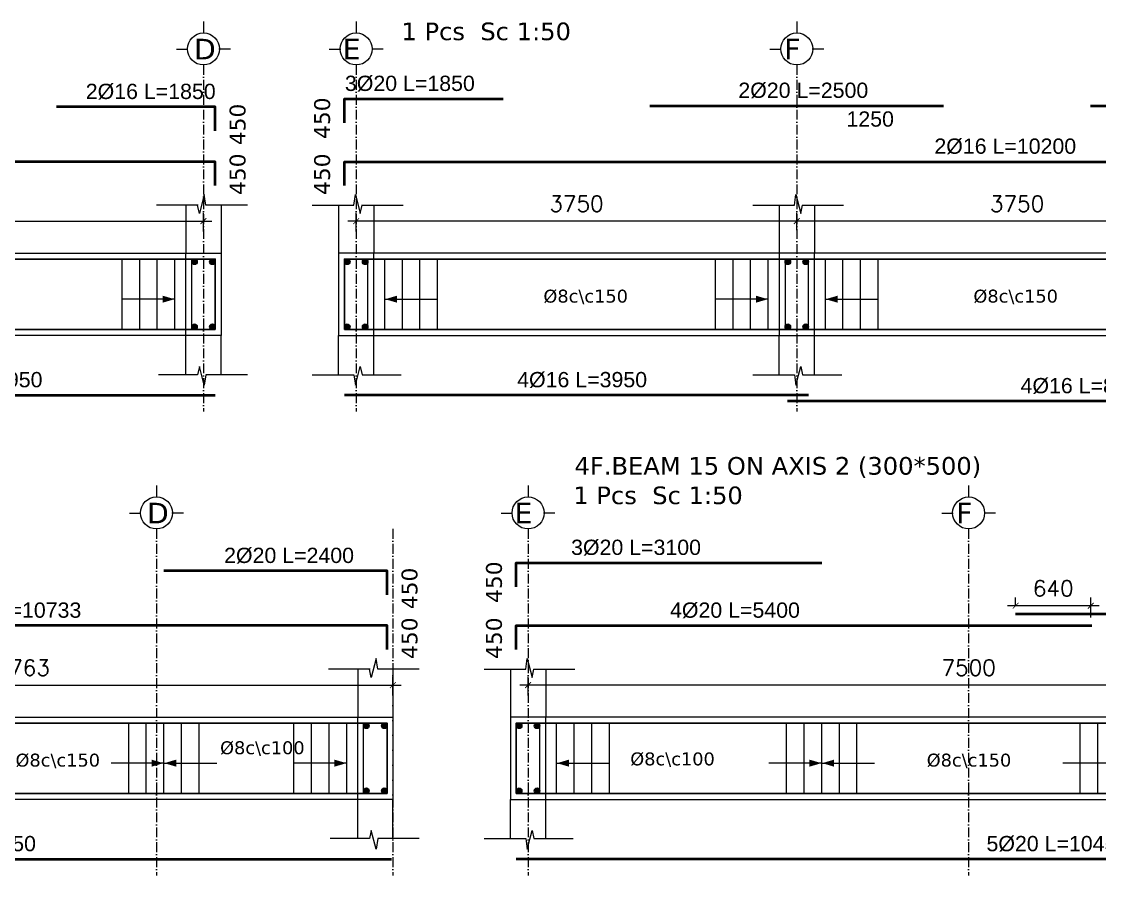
# Model space of a CAD drawing. Header units: inches. Extents: x -17020 to 43805, y -10194 to 123061.
# Drawn here: x 36058 to 36976, y 113095 to 113822 of the extents above; entities that cross this region are included whole.
import ezdxf

# ---------------------------------------------------------------- set-up
doc = ezdxf.new("R2010")
doc.units = ezdxf.units.IN
doc.header["$LTSCALE"] = 0.7
doc.header["$MEASUREMENT"] = 0
doc.linetypes.add('ACAD_ISO10W100', pattern=[18, 12, -3, 0, -3])
doc.layers.get('0').update_dxf_attribs({"lineweight": 13})
doc.layers.get('Defpoints').update_dxf_attribs({"lineweight": 5})
for name, color, linetype, lineweight in [('axis', 254, 'ACAD_ISO10W100', 9), ('BEAM FRAME', 5, 'Continuous', 18), ('COLUMN', 4, 'Continuous', 20), ('elevline', 30, 'Continuous', 20), ('FRAME 070', 5, 'Continuous', 60), ('hatch', 9, 'Continuous', 9), ('renforcment', 141, 'Continuous', 40), ('tex', 3, 'Continuous', 25), ('TEXT', 3, 'Continuous', 25), ('top rein. extension', 50, 'Continuous', 20), ('top renforcment', 7, 'Continuous', 40)]:
    doc.layers.add(name, color=color, linetype=linetype, lineweight=lineweight)
doc.styles.add('100', font='romans.shx', dxfattribs={"height": 13.5})
doc.styles.add('romanc', font='verdana.ttf', dxfattribs={"height": 250})
doc.styles.get("Standard").update_dxf_attribs({"font": 'arial.ttf', "height": 13})
doc.dimstyles.new('100', dxfattribs={"dimtxt": 13.5, "dimasz": 5, "dimexe": 7, "dimexo": 7, "dimgap": 8, "dimtad": 1, "dimdec": 0, "dimlfac": 10, "dimzin": 4, "dimdsep": 46, "dimtxsty": '100', "dimblk": 'ARCHTICK', "dimcen": 0.09, "dimdle": 7, "dimclrd": 1, "dimclre": 8, "dimclrt": 2, "dimadec": 0, "dimazin": 1, "dimtfac": 1, "dimtdec": 0, "dimtix": 1, "dimtofl": 0, "dimtmove": 0, "dimatfit": 3, "dimldrblk": 'ARCHTICK', "dimfxl": 0.18, "dimtolj": 1, "dimtzin": 0, "dimlwd": -1, "dimlwe": -1, "dimarcsym": 0})
doc.dimstyles.get("Standard").update_dxf_attribs({"dimtxt": 13, "dimasz": 5, "dimexe": 0.18, "dimexo": 0.0625, "dimgap": 6, "dimtad": 1, "dimdec": 0, "dimlfac": 10, "dimzin": 0, "dimdsep": 46, "dimtxsty": 'Standard', "dimblk": 'ARCHTICK', "dimcen": 0.09, "dimse1": 1, "dimse2": 1, "dimclrd": 1, "dimclre": 7, "dimclrt": 3, "dimadec": 0, "dimazin": 0, "dimtfac": 1, "dimtdec": 0, "dimtix": 1, "dimtofl": 0, "dimtmove": 0, "dimatfit": 3, "dimldrblk": 'ARCHTICK', "dimfxl": 1, "dimtolj": 1, "dimtzin": 0, "dimarcsym": 0})

# ---------------------------------------------------------------- blocks, each defined once
blk = doc.blocks.new('*D248')
at = {"layer": 'Defpoints', "color": 0, "transparency": 16777216}
for p in [(35153.06, 113702.83, -167.76), (36273.03, 113702.83, -0.48), (36273.03, 113702.83)]:
    blk.add_point(p, dxfattribs=at)
at = {"layer": 'TEXT', "color": 3, "transparency": 16777216, "insert": (35724.37, 113715.83), "char_height": 13, "attachment_point": 5}
blk.add_mtext('\\A1;2%%C16 L=11200', dxfattribs=at)
blk = doc.blocks.new('_ArchTick')
at = {"color": 0, "linetype": 'ByBlock', "lineweight": 0, "const_width": 0.15}
blk.add_lwpolyline([(-0.5, -0.5), (0.5, 0.5)], dxfattribs=at)
blk = doc.blocks.new('*D251')
at = {"color": 8, "transparency": 16777216}
for p, q in [((35838.03, 113645.66), (35838.03, 113659.25)), ((36213.03, 113643.34), (36213.03, 113659.25))]:
    blk.add_line(p, q, dxfattribs=at)
at = {"color": 1, "transparency": 16777216}
blk.add_line((35831.03, 113652.25), (36220.03, 113652.25), dxfattribs=at)
at = {"layer": 'Defpoints', "color": 0, "transparency": 16777216}
for p in [(36213.03, 113652.25), (35838.03, 113638.66), (36213.03, 113636.34)]:
    blk.add_point(p, dxfattribs=at)
at = {"color": 1, "transparency": 16777216, "xscale": 5, "yscale": 5, "zscale": 5, "rotation": 180}
blk.add_blockref('_ArchTick', (35838.03, 113652.25), dxfattribs=at)
at = {"color": 1, "transparency": 16777216, "xscale": 5, "yscale": 5, "zscale": 5}
blk.add_blockref('_ArchTick', (36213.03, 113652.25), dxfattribs=at)
at = {"color": 2, "transparency": 16777216, "insert": (36025.53, 113667), "char_height": 13.5, "attachment_point": 5, "style": '100'}
blk.add_mtext('\\A1;3750', dxfattribs=at)
blk = doc.blocks.new('*D225')
at = {"layer": 'Defpoints', "color": 0, "transparency": 16777216}
for p in [(36088.03, 113749.43, -217.91), (36273.03, 113749.43, -218.39), (36273.03, 113749.43)]:
    blk.add_point(p, dxfattribs=at)
at = {"layer": 'TEXT', "color": 3, "transparency": 16777216, "insert": (36168.14, 113762.43), "char_height": 13, "attachment_point": 5}
blk.add_mtext('\\A1;2%%C16 L=1850', dxfattribs=at)
blk = doc.blocks.new('*D226')
at = {"layer": 'Defpoints', "color": 0, "transparency": 16777216}
for p in [(35828.03, 113504.08, -37100.88), (35828.03, 113504.08), (36223.03, 113504.08, -13652.68)]:
    blk.add_point(p, dxfattribs=at)
at = {"layer": 'TEXT', "color": 3, "transparency": 16777216, "insert": (36020.73, 113517.08), "char_height": 13, "attachment_point": 5}
blk.add_mtext('\\A1;4%%C16 L=3950', dxfattribs=at)
blk = doc.blocks.new('*D230')
at = {"layer": 'Defpoints', "color": 0, "transparency": 16777216}
for p in [(36283.03, 113702.83, -0.48), (36283.03, 113702.83), (37303, 113702.83, -167.76)]:
    blk.add_point(p, dxfattribs=at)
at = {"layer": 'TEXT', "color": 3, "transparency": 16777216, "insert": (36895.5, 113715.83), "char_height": 13, "attachment_point": 5}
blk.add_mtext('\\A1;2%%C16 L=10200', dxfattribs=at)
blk = doc.blocks.new('*D233')
at = {"color": 8, "transparency": 16777216}
for p, q in [((36343.03, 113643.34), (36343.03, 113659.25)), ((36718.03, 113645.66), (36718.03, 113659.25))]:
    blk.add_line(p, q, dxfattribs=at)
at = {"color": 1, "transparency": 16777216}
blk.add_line((36725.03, 113652.25), (36336.03, 113652.25), dxfattribs=at)
at = {"layer": 'Defpoints', "color": 0, "transparency": 16777216}
for p in [(36343.03, 113652.25), (36343.03, 113636.34), (36718.03, 113638.66)]:
    blk.add_point(p, dxfattribs=at)
at = {"color": 1, "transparency": 16777216, "xscale": 5, "yscale": 5, "zscale": 5, "rotation": 180}
blk.add_blockref('_ArchTick', (36343.03, 113652.25), dxfattribs=at)
at = {"color": 1, "transparency": 16777216, "xscale": 5, "yscale": 5, "zscale": 5}
blk.add_blockref('_ArchTick', (36718.03, 113652.25), dxfattribs=at)
at = {"color": 2, "transparency": 16777216, "insert": (36530.53, 113667), "char_height": 13.5, "attachment_point": 5, "style": '100'}
blk.add_mtext('\\A1;3750', dxfattribs=at)
blk = doc.blocks.new('*D234')
at = {"layer": 'Defpoints', "color": 0, "transparency": 16777216}
for p in [(36283.03, 113756.29, -218.39), (36283.03, 113756.29), (36468.03, 113756.29, -217.91)]:
    blk.add_point(p, dxfattribs=at)
at = {"layer": 'TEXT', "color": 3, "transparency": 16777216, "insert": (36388.72, 113769.29), "char_height": 13, "attachment_point": 5}
blk.add_mtext('\\A1;3%%C20 L=1850', dxfattribs=at)
blk = doc.blocks.new('*D235')
at = {"layer": 'Defpoints', "color": 0, "transparency": 16777216}
for p in [(36333.03, 113504.08, -13652.68), (36728.03, 113504.08, -37100.88), (36728.03, 113504.08)]:
    blk.add_point(p, dxfattribs=at)
at = {"layer": 'TEXT', "color": 3, "transparency": 16777216, "insert": (36535.33, 113517.08), "char_height": 13, "attachment_point": 5}
blk.add_mtext('\\A1;4%%C16 L=3950', dxfattribs=at)
blk = doc.blocks.new('*D237')
at = {"layer": 'Defpoints', "color": 0, "transparency": 16777216}
for p in [(36710.03, 113498.96, -13652.68), (37593.2, 113498.96, -37100.88), (37593.2, 113498.96)]:
    blk.add_point(p, dxfattribs=at)
at = {"layer": 'TEXT', "color": 3, "transparency": 16777216, "insert": (36963.8, 113511.96), "char_height": 13, "attachment_point": 5}
blk.add_mtext('\\A1;4%%C16 L=8832', dxfattribs=at)
blk = doc.blocks.new('*D238')
at = {"color": 8, "transparency": 16777216}
for p, q in [((36718.03, 113644.68), (36718.03, 113659.25)), ((37093.03, 113645.91), (37093.03, 113659.25))]:
    blk.add_line(p, q, dxfattribs=at)
at = {"color": 1, "transparency": 16777216}
blk.add_line((37100.03, 113652.25), (36711.03, 113652.25), dxfattribs=at)
at = {"layer": 'Defpoints', "color": 0, "transparency": 16777216}
for p in [(36718.03, 113652.25), (36718.03, 113637.68), (37093.03, 113638.91)]:
    blk.add_point(p, dxfattribs=at)
at = {"color": 1, "transparency": 16777216, "xscale": 5, "yscale": 5, "zscale": 5, "rotation": 180}
blk.add_blockref('_ArchTick', (36718.03, 113652.25), dxfattribs=at)
at = {"color": 1, "transparency": 16777216, "xscale": 5, "yscale": 5, "zscale": 5}
blk.add_blockref('_ArchTick', (37093.03, 113652.25), dxfattribs=at)
at = {"color": 2, "transparency": 16777216, "insert": (36905.53, 113667), "char_height": 13.5, "attachment_point": 5, "style": '100'}
blk.add_mtext('\\A1;3750', dxfattribs=at)
blk = doc.blocks.new('*D246')
at = {"layer": 'Defpoints', "color": 0, "transparency": 16777216}
for p in [(36593.03, 113750.39, -203.15), (36593.03, 113750.39), (36843.03, 113750.39, -189.88)]:
    blk.add_point(p, dxfattribs=at)
at = {"layer": 'TEXT', "color": 3, "transparency": 16777216, "insert": (36723.59, 113763.39), "char_height": 13, "attachment_point": 5}
blk.add_mtext('\\A1;2%%C20 L=2500', dxfattribs=at)
blk = doc.blocks.new('*D247')
at = {"layer": 'Defpoints', "color": 0, "transparency": 16777216}
for p in [(36718.03, 113748.83), (36843.03, 113748.83), (36843.03, 113726.43)]:
    blk.add_point(p, dxfattribs=at)
at = {"layer": 'TEXT', "color": 3, "transparency": 16777216, "insert": (36780.53, 113739.07), "char_height": 13, "attachment_point": 5}
blk.add_mtext('\\A1;1250', dxfattribs=at)
blk = doc.blocks.new('*D239')
at = {"layer": 'Defpoints', "color": 0, "transparency": 16777216}
for p in [(36968.03, 113750.39, -203.15), (36968.03, 113750.39), (37218.03, 113750.39, -189.88)]:
    blk.add_point(p, dxfattribs=at)
at = {"layer": 'TEXT', "color": 3, "transparency": 16777216, "insert": (37098.59, 113763.39), "char_height": 13, "attachment_point": 5}
blk.add_mtext('\\A1;2%%C16 L=2500', dxfattribs=at)
blk = doc.blocks.new('*D274')
at = {"layer": 'Defpoints', "color": 0, "transparency": 16777216}
for p in [(35346.06, 113307.89, -167.76), (36419.32, 113307.89, -218.39), (36419.32, 113307.89)]:
    blk.add_point(p, dxfattribs=at)
at = {"layer": 'TEXT', "color": 3, "transparency": 16777216, "insert": (36048.74, 113320.89), "char_height": 13, "attachment_point": 5}
blk.add_mtext('\\A1;4%%C20 L=10733', dxfattribs=at)
blk = doc.blocks.new('*D277')
at = {"color": 8, "transparency": 16777216}
for p, q in [((35798.03, 113250.72), (35798.03, 113264.31)), ((36374.32, 113248.4), (36374.32, 113264.31))]:
    blk.add_line(p, q, dxfattribs=at)
at = {"color": 1, "transparency": 16777216}
blk.add_line((35791.03, 113257.31), (36381.32, 113257.31), dxfattribs=at)
at = {"layer": 'Defpoints', "color": 0, "transparency": 16777216}
for p in [(36374.32, 113257.31), (35798.03, 113243.72), (36374.32, 113241.4)]:
    blk.add_point(p, dxfattribs=at)
at = {"color": 1, "transparency": 16777216, "xscale": 5, "yscale": 5, "zscale": 5, "rotation": 180}
blk.add_blockref('_ArchTick', (35798.03, 113257.31), dxfattribs=at)
at = {"color": 1, "transparency": 16777216, "xscale": 5, "yscale": 5, "zscale": 5}
blk.add_blockref('_ArchTick', (36374.32, 113257.31), dxfattribs=at)
at = {"color": 2, "transparency": 16777216, "insert": (36059.18, 113272.06), "char_height": 13.5, "attachment_point": 5, "style": '100'}
blk.add_mtext('\\A1;5763', dxfattribs=at)
blk = doc.blocks.new('*D278')
at = {"layer": 'Defpoints', "color": 0, "transparency": 16777216}
for p in [(36179.33, 113354.49, -217.91), (36419.32, 113354.49, -436.29), (36419.32, 113354.49)]:
    blk.add_point(p, dxfattribs=at)
at = {"layer": 'TEXT', "color": 3, "transparency": 16777216, "insert": (36285.89, 113367.49), "char_height": 13, "attachment_point": 5}
blk.add_mtext('\\A1;2%%C20 L=2400', dxfattribs=at)
blk = doc.blocks.new('*D279')
at = {"layer": 'Defpoints', "color": 0, "transparency": 16777216}
for p in [(35788.03, 113109.13, -37100.88), (35788.03, 113109.13), (36373.02, 113109.13, -13870.59)]:
    blk.add_point(p, dxfattribs=at)
at = {"layer": 'TEXT', "color": 3, "transparency": 16777216, "insert": (36015.16, 113122.14), "char_height": 13, "attachment_point": 5}
blk.add_mtext('\\A1;3%%C16 L=5850', dxfattribs=at)
blk = doc.blocks.new('*D282')
at = {"layer": 'Defpoints', "color": 0, "transparency": 16777216}
for p in [(36429.32, 113307.89, -0.48), (36429.32, 113307.89), (36969.29, 113307.89, -167.76)]:
    blk.add_point(p, dxfattribs=at)
at = {"layer": 'TEXT', "color": 3, "transparency": 16777216, "insert": (36665.42, 113320.89), "char_height": 13, "attachment_point": 5}
blk.add_mtext('\\A1;4%%C20 L=5400', dxfattribs=at)
blk = doc.blocks.new('*D284')
at = {"layer": 'Defpoints', "color": 0, "transparency": 16777216}
for p in [(36904.29, 113317.89, -157.78), (36904.29, 113317.89), (37574.32, 113317.89, -218.54)]:
    blk.add_point(p, dxfattribs=at)
at = {"layer": 'TEXT', "color": 3, "transparency": 16777216, "insert": (37267.24, 113330.89), "char_height": 13, "attachment_point": 5}
blk.add_mtext('\\A1;4%%C20 L=6700', dxfattribs=at)
blk = doc.blocks.new('*D293')
at = {"color": 8, "transparency": 16777216}
for p, q in [((36904.29, 113324.89), (36904.29, 113331.89)), ((36968.29, 113314.89), (36968.29, 113331.89))]:
    blk.add_line(p, q, dxfattribs=at)
at = {"color": 1, "transparency": 16777216}
blk.add_line((36975.29, 113324.89), (36897.29, 113324.89), dxfattribs=at)
at = {"layer": 'Defpoints', "color": 0, "transparency": 16777216}
for p in [(36904.29, 113324.89), (36904.29, 113317.89), (36968.29, 113307.89)]:
    blk.add_point(p, dxfattribs=at)
at = {"color": 1, "transparency": 16777216, "xscale": 5, "yscale": 5, "zscale": 5, "rotation": 180}
blk.add_blockref('_ArchTick', (36904.29, 113324.89), dxfattribs=at)
at = {"color": 1, "transparency": 16777216, "xscale": 5, "yscale": 5, "zscale": 5}
blk.add_blockref('_ArchTick', (36968.29, 113324.89), dxfattribs=at)
at = {"color": 2, "transparency": 16777216, "insert": (36936.29, 113339.64), "char_height": 13.5, "attachment_point": 5, "style": '100'}
blk.add_mtext('\\A1;640', dxfattribs=at)
blk = doc.blocks.new('*D285')
at = {"color": 8, "transparency": 16777216}
for p, q in [((36489.32, 113248.4), (36489.32, 113264.31)), ((37239.32, 113253.03), (37239.32, 113264.31))]:
    blk.add_line(p, q, dxfattribs=at)
at = {"color": 1, "transparency": 16777216}
blk.add_line((37246.32, 113257.31), (36482.32, 113257.31), dxfattribs=at)
at = {"layer": 'Defpoints', "color": 0, "transparency": 16777216}
for p in [(36489.32, 113257.31), (36489.32, 113241.4), (37239.32, 113246.03)]:
    blk.add_point(p, dxfattribs=at)
at = {"color": 1, "transparency": 16777216, "xscale": 5, "yscale": 5, "zscale": 5, "rotation": 180}
blk.add_blockref('_ArchTick', (36489.32, 113257.31), dxfattribs=at)
at = {"color": 1, "transparency": 16777216, "xscale": 5, "yscale": 5, "zscale": 5}
blk.add_blockref('_ArchTick', (37239.32, 113257.31), dxfattribs=at)
at = {"color": 2, "transparency": 16777216, "insert": (36864.32, 113272.06), "char_height": 13.5, "attachment_point": 5, "style": '100'}
blk.add_mtext('\\A1;7500', dxfattribs=at)
blk = doc.blocks.new('*D286')
at = {"layer": 'Defpoints', "color": 0, "transparency": 16777216}
for p in [(36429.32, 113361.34, -218.39), (36429.32, 113361.34), (36739.32, 113361.34, -217.91)]:
    blk.add_point(p, dxfattribs=at)
at = {"layer": 'TEXT', "color": 3, "transparency": 16777216, "insert": (36581.22, 113374.34), "char_height": 13, "attachment_point": 5}
blk.add_mtext('\\A1;3%%C20 L=3100', dxfattribs=at)
blk = doc.blocks.new('*D287')
at = {"layer": 'Defpoints', "color": 0, "transparency": 16777216}
for p in [(36479.32, 113109.13, -13652.68), (37524.32, 113109.13, -37100.88), (37524.32, 113109.13)]:
    blk.add_point(p, dxfattribs=at)
at = {"layer": 'TEXT', "color": 3, "transparency": 16777216, "insert": (36939.84, 113122.14), "char_height": 13, "attachment_point": 5}
blk.add_mtext('\\A1;5%%C20 L=10450', dxfattribs=at)

msp = doc.modelspace()

# ---------------------------------------------------------------- hatches: boundary and pattern name
at = {"layer": 'elevline'}
for points in [[(36207.79, 113617.58, 1), (36203.03, 113617.58, 1)], [(36218.27, 113617.58, -1), (36223.03, 113617.58, -1)], [(36337.79, 113617.58, 1), (36333.03, 113617.58, 1)], [(36348.27, 113617.58, -1), (36353.03, 113617.58, -1)], [(36712.79, 113617.58, 1), (36708.03, 113617.58, 1)], [(36723.27, 113617.58, -1), (36728.03, 113617.58, -1)], [(36207.79, 113562.34, -1), (36203.03, 113562.34, -1)], [(36218.27, 113562.34, 1), (36223.03, 113562.34, 1)], [(36337.79, 113562.34, -1), (36333.03, 113562.34, -1)], [(36348.27, 113562.34, 1), (36353.03, 113562.34, 1)], [(36712.79, 113562.34, -1), (36708.03, 113562.34, -1)], [(36723.27, 113562.34, 1), (36728.03, 113562.34, 1)], [(36354.08, 113222.63, 1), (36349.32, 113222.63, 1)], [(36364.56, 113222.63, -1), (36369.32, 113222.63, -1)], [(36484.08, 113222.63, 1), (36479.32, 113222.63, 1)], [(36494.56, 113222.63, -1), (36499.32, 113222.63, -1)], [(36354.08, 113167.39, -1), (36349.32, 113167.39, -1)], [(36364.56, 113167.39, 1), (36369.32, 113167.39, 1)], [(36484.08, 113167.39, -1), (36479.32, 113167.39, -1)], [(36494.56, 113167.39, 1), (36499.32, 113167.39, 1)]]:
    msp.add_hatch(color=256, dxfattribs=at).paths.add_polyline_path(points)

# ---------------------------------------------------------------- linework, layer by layer
at = {"layer": 'axis'}
for p, q in [((36213.03, 113785.15), (36213.03, 113490.22)), ((36213.03, 113785.15), (36213.03, 113490.22)), ((36343.03, 113785.15, 217.91), (36343.03, 113490.22, 217.91)), ((36343.03, 113785.15, 217.91), (36343.03, 113490.22, 217.91)), ((36718.03, 113785.15, 217.91), (36718.03, 113490.22, 217.91)), ((36173.03, 113390.2), (36173.03, 113095.27)), ((36173.03, 113390.2), (36173.03, 113095.27)), ((36374.32, 113390.2, -217.91), (36374.32, 113095.27, -217.91)), ((36374.32, 113390.2, -217.91), (36374.32, 113095.27, -217.91)), ((36489.32, 113390.2), (36489.32, 113095.27)), ((36489.32, 113390.2), (36489.32, 113095.27)), ((36864.32, 113390.2), (36864.32, 113095.27))]:
    msp.add_line(p, q, dxfattribs=at)
at = {"layer": 'BEAM FRAME'}
for points, elevation in [([(36228.03, 113554.96), (34653.03, 113554.96), (34653.03, 113624.96), (36228.03, 113624.96)], 217.91), ([(36328.03, 113554.96), (37593.2, 113554.96), (37593.2, 113624.96), (36328.03, 113624.96)], 435.81), ([(36374.32, 113160.01), (34653.03, 113160.01), (34653.03, 113230.01), (36374.32, 113230.01)], 217.91), ([(36474.32, 113160.01), (37529.32, 113160.01), (37529.32, 113230.01), (36474.32, 113230.01)], 217.91)]:
    msp.add_lwpolyline(points, close=True, dxfattribs=dict(at, elevation=elevation))
at = {"layer": 'COLUMN', "lineweight": 20}
for p, q in [((36198.03, 113665.88, 217.91), (36198.03, 113624.96, 217.91)), ((36228.03, 113665.88, 217.91), (36228.03, 113624.96, 217.91)), ((36328.03, 113665.88, 435.81), (36328.03, 113624.96, 435.81)), ((36358.03, 113665.88, 435.81), (36358.03, 113624.96, 435.81)), ((36703.03, 113665.88, 435.81), (36703.03, 113624.96, 435.81)), ((36733.03, 113665.88, 435.81), (36733.03, 113624.96, 435.81)), ((36198.03, 113521.53, 217.91), (36198.03, 113554.96, 217.91)), ((36228.03, 113521.53, 217.91), (36228.03, 113554.96, 217.91)), ((36328.03, 113521.53, 435.81), (36328.03, 113554.96, 435.81)), ((36358.03, 113521.53, 435.81), (36358.03, 113554.96, 435.81)), ((36703.03, 113521.53, 435.81), (36703.03, 113554.96, 435.81)), ((36733.03, 113521.53, 435.81), (36733.03, 113554.96, 435.81)), ((36344.32, 113270.94), (36344.32, 113230.01)), ((36374.32, 113270.94), (36374.32, 113230.01)), ((36474.32, 113270.94, 217.91), (36474.32, 113230.01, 217.91)), ((36504.32, 113270.94, 217.91), (36504.32, 113230.01, 217.91)), ((36344.32, 113126.58), (36344.32, 113160.01)), ((36374.32, 113126.58), (36374.32, 113160.01)), ((36474.32, 113126.58, 217.91), (36474.32, 113160.01, 217.91)), ((36504.32, 113126.58, 217.91), (36504.32, 113160.01, 217.91))]:
    msp.add_line(p, q, dxfattribs=at)
at = {"layer": 'elevline'}
for p, q in [((36143.76, 113559.96), (36143.76, 113619.96)), ((36158.76, 113559.96), (36158.76, 113619.96)), ((36173.76, 113559.96), (36173.76, 113619.96)), ((36188.72, 113559.96), (36188.72, 113619.96)), ((36367.34, 113559.96, 217.91), (36367.34, 113619.96, 217.91)), ((36382.3, 113559.96, 217.91), (36382.3, 113619.96, 217.91)), ((36397.3, 113559.96, 217.91), (36397.3, 113619.96, 217.91)), ((36412.3, 113559.96, 217.91), (36412.3, 113619.96, 217.91)), ((36648.76, 113559.96, 217.91), (36648.76, 113619.96, 217.91)), ((36663.76, 113559.96, 217.91), (36663.76, 113619.96, 217.91)), ((36678.76, 113559.96, 217.91), (36678.76, 113619.96, 217.91)), ((36693.72, 113559.96, 217.91), (36693.72, 113619.96, 217.91)), ((36742.34, 113559.96, 217.91), (36742.34, 113619.96, 217.91)), ((36757.3, 113559.96, 217.91), (36757.3, 113619.96, 217.91)), ((36772.3, 113559.96, 217.91), (36772.3, 113619.96, 217.91)), ((36787.3, 113559.96, 217.91), (36787.3, 113619.96, 217.91)), ((36149.37, 113165.01), (36149.37, 113225.01)), ((36164.37, 113165.01), (36164.37, 113225.01)), ((36179.33, 113165.01), (36179.33, 113225.01)), ((36194.29, 113165.01), (36194.29, 113225.01)), ((36209.29, 113165.01), (36209.29, 113225.01)), ((36290.05, 113165.01, -217.91), (36290.05, 113225.01, -217.91)), ((36305.05, 113165.01, -217.91), (36305.05, 113225.01, -217.91)), ((36320.05, 113165.01, -217.91), (36320.05, 113225.01, -217.91)), ((36335.01, 113165.01, -217.91), (36335.01, 113225.01, -217.91)), ((36513.63, 113165.01), (36513.63, 113225.01)), ((36528.59, 113165.01), (36528.59, 113225.01)), ((36543.59, 113165.01), (36543.59, 113225.01)), ((36558.59, 113165.01), (36558.59, 113225.01)), ((36709.36, 113165.01), (36709.36, 113225.01)), ((36724.36, 113165.01), (36724.36, 113225.01)), ((36739.32, 113165.01), (36739.32, 113225.01)), ((36754.28, 113165.01), (36754.28, 113225.01)), ((36769.28, 113165.01), (36769.28, 113225.01)), ((36959.36, 113165.01), (36959.36, 113225.01)), ((36974.36, 113165.01), (36974.36, 113225.01))]:
    msp.add_line(p, q, dxfattribs=at)
for centre in [(36205.41, 113617.58), (36220.65, 113617.58), (36335.41, 113617.58, 217.91), (36350.65, 113617.58, 217.91), (36710.41, 113617.58, 217.91), (36725.65, 113617.58, 217.91), (36205.41, 113562.34), (36220.65, 113562.34), (36335.41, 113562.34, 217.91), (36350.65, 113562.34, 217.91), (36710.41, 113562.34, 217.91), (36725.65, 113562.34, 217.91), (36351.7, 113222.63, -217.91), (36366.94, 113222.63, -217.91), (36481.7, 113222.63), (36496.94, 113222.63), (36351.7, 113167.39, -217.91), (36366.94, 113167.39, -217.91), (36481.7, 113167.39), (36496.94, 113167.39)]:
    msp.add_circle(centre, 2.38, dxfattribs=at)
at = {"layer": 'FRAME 070', "lineweight": 20}
for p, q in [((36213.71, 113674.88, 217.91), (36209.53, 113658.81, 217.91)), ((36215.06, 113665.88, 217.91), (36213.71, 113674.88, 217.91)), ((36340.99, 113665.88, 435.81), (36342.35, 113674.88, 435.81)), ((36342.35, 113674.88, 435.81), (36346.53, 113658.81, 435.81)), ((36715.99, 113665.88, 435.81), (36717.35, 113674.88, 435.81)), ((36717.35, 113674.88, 435.81), (36721.53, 113658.81, 435.81)), ((36208.5, 113665.88, 217.91), (36173.14, 113665.88, 217.91)), ((36209.53, 113658.81, 217.91), (36208.02, 113665.88, 217.91)), ((36250.42, 113665.88, 217.91), (36215.06, 113665.88, 217.91)), ((36305.64, 113665.88, 435.81), (36340.99, 113665.88, 435.81)), ((36346.53, 113658.81, 435.81), (36348.03, 113665.88, 435.81)), ((36347.56, 113665.88, 435.81), (36382.91, 113665.88, 435.81)), ((36680.64, 113665.88, 435.81), (36715.99, 113665.88, 435.81)), ((36721.53, 113658.81, 435.81), (36723.03, 113665.88, 435.81)), ((36722.56, 113665.88, 435.81), (36757.91, 113665.88, 435.81)), ((36209.53, 113528.61, 217.91), (36208.02, 113521.53, 217.91)), ((36213.71, 113512.53, 217.91), (36209.53, 113528.61, 217.91)), ((36342.35, 113512.53, 435.81), (36346.53, 113528.61, 435.81)), ((36346.53, 113528.61, 435.81), (36348.03, 113521.53, 435.81)), ((36717.35, 113512.53, 435.81), (36721.53, 113528.61, 435.81)), ((36721.53, 113528.61, 435.81), (36723.03, 113521.53, 435.81)), ((36208.02, 113521.53, 217.91), (36174.63, 113521.53, 217.91)), ((36215.06, 113521.53, 217.91), (36213.71, 113512.53, 217.91)), ((36250.42, 113521.53, 217.91), (36215.06, 113521.53, 217.91)), ((36305.64, 113521.53, 435.81), (36340.99, 113521.53, 435.81)), ((36340.99, 113521.53, 435.81), (36342.35, 113512.53, 435.81)), ((36348.03, 113521.53, 435.81), (36381.42, 113521.53, 435.81)), ((36680.64, 113521.53, 435.81), (36715.99, 113521.53, 435.81)), ((36715.99, 113521.53, 435.81), (36717.35, 113512.53, 435.81)), ((36723.03, 113521.53, 435.81), (36756.42, 113521.53, 435.81)), ((36360, 113279.94), (36355.82, 113263.86)), ((36361.35, 113270.94), (36360, 113279.94)), ((36487.28, 113270.94, 217.91), (36488.64, 113279.94, 217.91)), ((36488.64, 113279.94, 217.91), (36492.82, 113263.86, 217.91)), ((36354.79, 113270.94), (36319.43, 113270.94)), ((36355.82, 113263.86), (36354.31, 113270.94)), ((36396.71, 113270.94), (36361.35, 113270.94)), ((36451.93, 113270.94, 217.91), (36487.28, 113270.94, 217.91)), ((36492.82, 113263.86, 217.91), (36494.32, 113270.94, 217.91)), ((36493.85, 113270.94, 217.91), (36529.2, 113270.94, 217.91)), ((36355.82, 113133.66), (36354.31, 113126.58)), ((36360, 113117.58), (36355.82, 113133.66)), ((36488.64, 113117.58, 217.91), (36492.82, 113133.66, 217.91)), ((36492.82, 113133.66, 217.91), (36494.32, 113126.58, 217.91)), ((36354.31, 113126.58), (36320.92, 113126.58)), ((36361.35, 113126.58), (36360, 113117.58)), ((36396.71, 113126.58), (36361.35, 113126.58)), ((36451.93, 113126.58, 217.91), (36487.28, 113126.58, 217.91)), ((36487.28, 113126.58, 217.91), (36488.64, 113117.58, 217.91)), ((36494.32, 113126.58, 217.91), (36527.71, 113126.58, 217.91))]:
    msp.add_line(p, q, dxfattribs=at)
at = {"layer": 'FRAME 070', "lineweight": 15}
for points in [[(36228.03, 113554.96), (36198.03, 113554.96), (36198.03, 113624.96), (36228.03, 113624.96)], [(36474.32, 113160.01), (36504.32, 113160.01), (36504.32, 113230.01), (36474.32, 113230.01)]]:
    msp.add_lwpolyline(points, close=True, dxfattribs=at)
for points, elevation in [([(36328.03, 113554.96), (36358.03, 113554.96), (36358.03, 113624.96), (36328.03, 113624.96)], 217.91), ([(36703.03, 113554.96), (36733.03, 113554.96), (36733.03, 113624.96), (36703.03, 113624.96)], 217.91), ([(36374.32, 113160.01), (36344.32, 113160.01), (36344.32, 113230.01), (36374.32, 113230.01)], -217.91)]:
    msp.add_lwpolyline(points, close=True, dxfattribs=dict(at, elevation=elevation))
at = {"layer": 'hatch'}
for p, q in [((36213.03, 113822.12), (36213.03, 113812.39)), ((36343.03, 113822.12, 217.91), (36343.03, 113812.39, 217.91)), ((36718.03, 113822.12, 217.91), (36718.03, 113812.39, 217.91)), ((36190.11, 113798.65), (36199.84, 113798.65)), ((36235.95, 113798.65), (36226.22, 113798.65)), ((36320.11, 113798.65, 217.91), (36329.84, 113798.65, 217.91)), ((36365.95, 113798.65, 217.91), (36356.22, 113798.65, 217.91)), ((36695.11, 113798.65, 217.91), (36704.84, 113798.65, 217.91)), ((36740.95, 113798.65, 217.91), (36731.22, 113798.65, 217.91)), ((36173.03, 113427.18), (36173.03, 113417.44)), ((36489.32, 113427.18), (36489.32, 113417.44)), ((36864.32, 113427.18), (36864.32, 113417.44)), ((36150.11, 113403.7), (36159.84, 113403.7)), ((36195.95, 113403.7), (36186.22, 113403.7)), ((36466.39, 113403.7), (36476.13, 113403.7)), ((36512.24, 113403.7), (36502.51, 113403.7)), ((36841.39, 113403.7), (36851.13, 113403.7)), ((36887.24, 113403.7), (36877.51, 113403.7))]:
    msp.add_line(p, q, dxfattribs=at)
for centre in [(36213.03, 113798.77), (36343.03, 113798.77, 217.91), (36718.03, 113798.77, 217.91), (36173.03, 113403.82), (36489.32, 113403.82), (36864.32, 113403.82)]:
    msp.add_circle(centre, 13.62, dxfattribs=at)
at = {"layer": 'renforcment', "lineweight": -2}
for points, elevation in [([(36223.03, 113559.96), (34658.03, 113559.96), (34658.03, 113619.96), (36223.03, 113619.96)], 217.91), ([(36333.03, 113559.96), (37588.2, 113559.96), (37588.2, 113619.96), (36333.03, 113619.96)], 435.81), ([(36369.32, 113165.01), (34658.03, 113165.01), (34658.03, 113225.01), (36369.32, 113225.01)], 217.91), ([(36479.32, 113165.01), (37524.32, 113165.01), (37524.32, 113225.01), (36479.32, 113225.01)], 217.91)]:
    msp.add_lwpolyline(points, close=True, dxfattribs=dict(at, elevation=elevation))
at = {"layer": 'top rein. extension'}
for p, q in [((36188.72, 113585.79), (36143.76, 113585.79)), ((36367.34, 113585.79, 217.91), (36412.3, 113585.79, 217.91)), ((36693.72, 113585.79, 217.91), (36648.76, 113585.79, 217.91)), ((36742.34, 113585.79, 217.91), (36787.3, 113585.79, 217.91)), ((36179.33, 113190.85), (36134.37, 113190.85)), ((36179.33, 113190.85), (36224.29, 113190.85)), ((36335.01, 113190.85, -217.91), (36290.05, 113190.85, -217.91)), ((36513.63, 113190.85), (36558.59, 113190.85)), ((36739.32, 113190.85), (36694.36, 113190.85)), ((36739.32, 113190.85), (36784.28, 113190.85)), ((36989.32, 113190.85), (36944.36, 113190.85))]:
    msp.add_line(p, q, dxfattribs=at)
for points in [[(36178.24, 113588.79), (36188.37, 113585.79), (36178.24, 113582.79)], [(36377.81, 113588.79, 217.91), (36367.69, 113585.79, 217.91), (36377.81, 113582.79, 217.91)], [(36683.24, 113588.79, 217.91), (36693.37, 113585.79, 217.91), (36683.24, 113582.79, 217.91)], [(36752.81, 113588.79, 217.91), (36742.69, 113585.79, 217.91), (36752.81, 113582.79, 217.91)], [(36168.85, 113193.85), (36178.98, 113190.85), (36168.85, 113187.85)], [(36189.8, 113193.85), (36179.68, 113190.85), (36189.8, 113187.85)], [(36324.53, 113193.85, -217.91), (36334.66, 113190.85, -217.91), (36324.53, 113187.85, -217.91)], [(36524.1, 113193.85), (36513.98, 113190.85), (36524.1, 113187.85)], [(36728.84, 113193.85), (36738.97, 113190.85), (36728.84, 113187.85)], [(36749.79, 113193.85), (36739.67, 113190.85), (36749.79, 113187.85)]]:
    msp.add_solid(points, dxfattribs=at)
at = {"layer": 'top renforcment'}
for p, q in [((35828.03, 113504.08), (36223.03, 113504.08)), ((36728.03, 113504.08, 217.91), (36333.03, 113504.08, 217.91)), ((37593.2, 113498.96, 217.91), (36710.03, 113498.96, 217.91)), ((35788.03, 113109.13), (36373.02, 113109.13, -217.91)), ((37524.32, 113109.13), (36479.32, 113109.13))]:
    msp.add_line(p, q, dxfattribs=at)
for points, elevation in [([(36333.03, 113736.01), (36333.03, 113756.29), (36468.03, 113756.29)], 435.81), ([(36223.03, 113729.16), (36223.03, 113749.43), (36088.03, 113749.43)], 217.91), ([(36593.03, 113750.39), (36843.03, 113750.39)], 217.91), ([(36968.03, 113750.39), (37218.03, 113750.39)], 217.91), ([(36333.03, 113682.56), (36333.03, 113702.83), (37303, 113702.83)], 217.91), ([(36479.32, 113341.07), (36479.32, 113361.34), (36739.32, 113361.34)], 217.91), ([(36369.32, 113334.21), (36369.32, 113354.49), (36179.33, 113354.49)], 217.91)]:
    msp.add_lwpolyline(points, dxfattribs=dict(at, elevation=elevation))
for points in [[(36223.03, 113682.56), (36223.03, 113702.83), (35153.06, 113702.83)], [(36904.29, 113317.89), (37524.32, 113317.89), (37524.32, 113300)], [(36369.32, 113287.61), (36369.32, 113307.89), (35346.06, 113307.89)], [(36479.32, 113287.61), (36479.32, 113307.89), (36969.29, 113307.89)]]:
    msp.add_lwpolyline(points, dxfattribs=at)
at = {"layer": 'top renforcment', "lineweight": 15}
for points in [[(36223.03, 113559.96), (36203.03, 113559.96), (36203.03, 113619.96), (36223.03, 113619.96)], [(36479.32, 113165.01), (36499.32, 113165.01), (36499.32, 113225.01), (36479.32, 113225.01)]]:
    msp.add_lwpolyline(points, close=True, dxfattribs=at)
for points, elevation in [([(36333.03, 113559.96), (36353.03, 113559.96), (36353.03, 113619.96), (36333.03, 113619.96)], 217.91), ([(36708.03, 113559.96), (36728.03, 113559.96), (36728.03, 113619.96), (36708.03, 113619.96)], 217.91), ([(36369.32, 113165.01), (36349.32, 113165.01), (36349.32, 113225.01), (36369.32, 113225.01)], -217.91)]:
    msp.add_lwpolyline(points, close=True, dxfattribs=dict(at, elevation=elevation))

# ---------------------------------------------------------------- texts
at = {"layer": 'tex', "style": 'romanc'}
for s, p in [('%%C8c\\c150', (36502.39, 113582.89, -33218.28)), ('%%C8c\\c150', (36868.38, 113582.89, -33218.28)), ('%%C8c\\c100', (36227.18, 113198.48)), ('%%C8c\\c150', (36053.05, 113187.94, -33436.19)), ('%%C8c\\c100', (36576.3, 113188.98)), ('%%C8c\\c150', (36828.62, 113187.94, -33436.19))]:
    msp.add_text(s, height=11, dxfattribs=at).set_placement(p)
at = {"layer": 'TEXT', "style": 'romanc'}
for s, height, p in [('1 Pcs  Sc 1:50 ', 15, (36381.53, 113806.28, 217.91)), ('D', 17.6, (36204.91, 113789.85)), ('E', 17.6, (36331.55, 113789.85, 217.91)), ('F', 17.6, (36707.31, 113789.85, 217.91)), ('4F.BEAM 15 ON AXIS 2 (300*500)', 15, (36528.83, 113436.44)), ('1 Pcs  Sc 1:50 ', 15, (36527.82, 113411.34)), ('D', 17.6, (36164.91, 113394.9)), ('E', 17.6, (36477.84, 113394.9)), ('F', 17.6, (36853.6, 113394.9))]:
    msp.add_text(s, height=height, dxfattribs=at).set_placement(p)
for p in [(36320.74, 113722.17, -72303.42), (36248.81, 113716.86, -72521.33), (36248.81, 113674.47, -72521.33), (36320.74, 113674.47, -72303.42), (36467.03, 113327.22, -72521.33), (36395.1, 113321.91, -72739.24), (36395.1, 113279.53, -72739.24), (36467.03, 113279.53, -72521.33)]:
    msp.add_text('450', height=13.5, rotation=90, dxfattribs=at).set_placement(p)

# ---------------------------------------------------------------- dimensions: what is measured, and where the dimension line sits
for base, p1, p2, picture, middle in [((36213.03, 113652.25), (35838.03, 113638.66), (36213.03, 113636.34), '*D251', (36025.53, 113652.25)), ((36374.32, 113257.31), (35798.03, 113243.72), (36374.32, 113241.4), '*D277', (36059.18, 113257.31))]:
    dim = msp.add_linear_dim(base=base, p1=p1, p2=p2, dimstyle='100')
    dim.commit()
    dim.dimension.update_dxf_attribs({"geometry": picture, "text_midpoint": middle, "dimtype": 160})
for base, p1, p2, picture, middle in [((36343.03, 113652.25, 217.91), (36718.03, 113638.66, 217.91), (36343.03, 113636.34, 217.91), '*D233', (36530.53, 113652.25, 217.91)), ((36718.03, 113652.25, 217.91), (37093.03, 113638.91, 217.91), (36718.03, 113637.68, 217.91), '*D238', (36905.53, 113652.25, 217.91)), ((36489.32, 113257.31), (37239.32, 113246.03), (36489.32, 113241.4), '*D285', (36864.32, 113257.31))]:
    dim = msp.add_linear_dim(base=base, p1=p1, p2=p2, angle=180, dimstyle='100')
    dim.commit()
    dim.dimension.update_dxf_attribs({"geometry": picture, "text_midpoint": middle, "dimtype": 160})
dim = msp.add_linear_dim(base=(36904.29, 113324.89), p1=(36968.29, 113307.89), p2=(36904.29, 113317.89), dimstyle='100')
dim.commit()
dim.dimension.update_dxf_attribs({"geometry": '*D293', "text_midpoint": (36936.29, 113339.64)})
at = {"layer": 'TEXT'}
for base, p1, p2, angle, text, picture, middle in [((36273.03, 113749.43, 217.91), (36088.03, 113749.43), (36273.03, 113749.43, -0.48), 0, '2%%C16 L=<>', '*D225', (36168.14, 113749.43, 217.91)), ((36283.03, 113756.29, 435.81), (36468.03, 113756.29, 217.91), (36283.03, 113756.29, 217.42), 180, '3%%C20 L=<>', '*D234', (36388.72, 113756.29, 435.81)), ((36593.03, 113750.39, 217.91), (36843.03, 113750.39, 28.03), (36593.03, 113750.39, 14.76), 180, '2%%C20 L=<>', '*D246', (36723.59, 113750.39, 217.91)), ((36968.03, 113750.39, 217.91), (37218.03, 113750.39, 28.03), (36968.03, 113750.39, 14.76), 180, '2%%C16 L=<>', '*D239', (37098.59, 113750.39, 217.91)), ((36273.03, 113702.83), (35153.06, 113702.83, -167.76), (36273.03, 113702.83, -0.48), 0, '2%%C16 L=<>', '*D248', (35724.37, 113702.83)), ((36283.03, 113702.83, 217.91), (37303, 113702.83, 50.15), (36283.03, 113702.83, 217.42), 180, '2%%C16 L=<>', '*D230', (36895.5, 113702.83, 217.91)), ((35828.03, 113504.08, 12366.96), (36223.03, 113504.08, -1285.72), (35828.03, 113504.08, -24733.92), 180, '4%%C16 L=<>', '*D226', (36020.73, 113504.08, 12366.96)), ((36728.03, 113504.08, 12584.87), (36333.03, 113504.08, -1067.81), (36728.03, 113504.08, -24516.02), 0, '4%%C16 L=<>', '*D235', (36535.33, 113504.08, 12584.87)), ((37593.2, 113498.96, 12584.87), (36710.03, 113498.96, -1067.81), (37593.2, 113498.96, -24516.02), 0, '4%%C16 L=<>', '*D237', (36963.8, 113498.96, 12584.87)), ((36419.32, 113354.49, 217.91), (36179.33, 113354.49), (36419.32, 113354.49, -218.39), 0, '2%%C20 L=<>', '*D278', (36285.89, 113354.49, 217.91)), ((36429.32, 113361.34, 217.91), (36739.32, 113361.34), (36429.32, 113361.34, -0.48), 180, '3%%C20 L=<>', '*D286', (36581.22, 113361.34, 217.91)), ((36904.29, 113317.89), (37574.32, 113317.89, -218.54), (36904.29, 113317.89, -157.78), 180, '4%%C20 L=<>', '*D284', (37267.24, 113317.89)), ((36419.32, 113307.89), (35346.06, 113307.89, -167.76), (36419.32, 113307.89, -218.39), 0, '4%%C20 L=<>', '*D274', (36048.74, 113307.89)), ((36429.32, 113307.89), (36969.29, 113307.89, -167.76), (36429.32, 113307.89, -0.48), 180, '4%%C20 L=<>', '*D282', (36665.42, 113307.89)), ((35788.03, 113109.13, 12366.96), (36373.02, 113109.13, -1503.63), (35788.03, 113109.13, -24733.92), 180, '3%%C16 L=<>', '*D279', (36015.16, 113109.13, 12366.96)), ((37524.32, 113109.13, 12366.96), (36479.32, 113109.13, -1285.72), (37524.32, 113109.13, -24733.92), 0, '5%%C20 L=<>', '*D287', (36939.84, 113109.13, 12366.96))]:
    dim = msp.add_linear_dim(base=base, p1=p1, p2=p2, angle=angle, text=text, dimstyle='Standard', override={"dimsd1": 1, "dimsd2": 1, "dimfxl": 0.1, "dimfxlon": 1}, dxfattribs=at)
    dim.commit()
    dim.dimension.update_dxf_attribs({"geometry": picture, "text_midpoint": middle, "dimtype": 161})
dim = msp.add_linear_dim(base=(36843.03, 113726.43, 217.91), p1=(36718.03, 113748.83, 217.91), p2=(36843.03, 113748.83, 217.91), dimstyle='Standard', override={"dimsd1": 1, "dimsd2": 1, "dimfxl": 0.1, "dimfxlon": 1}, dxfattribs=at)
dim.commit()
dim.dimension.update_dxf_attribs({"geometry": '*D247', "text_midpoint": (36780.53, 113739.07, 217.91)})

doc.saveas('drawing.dxf')
